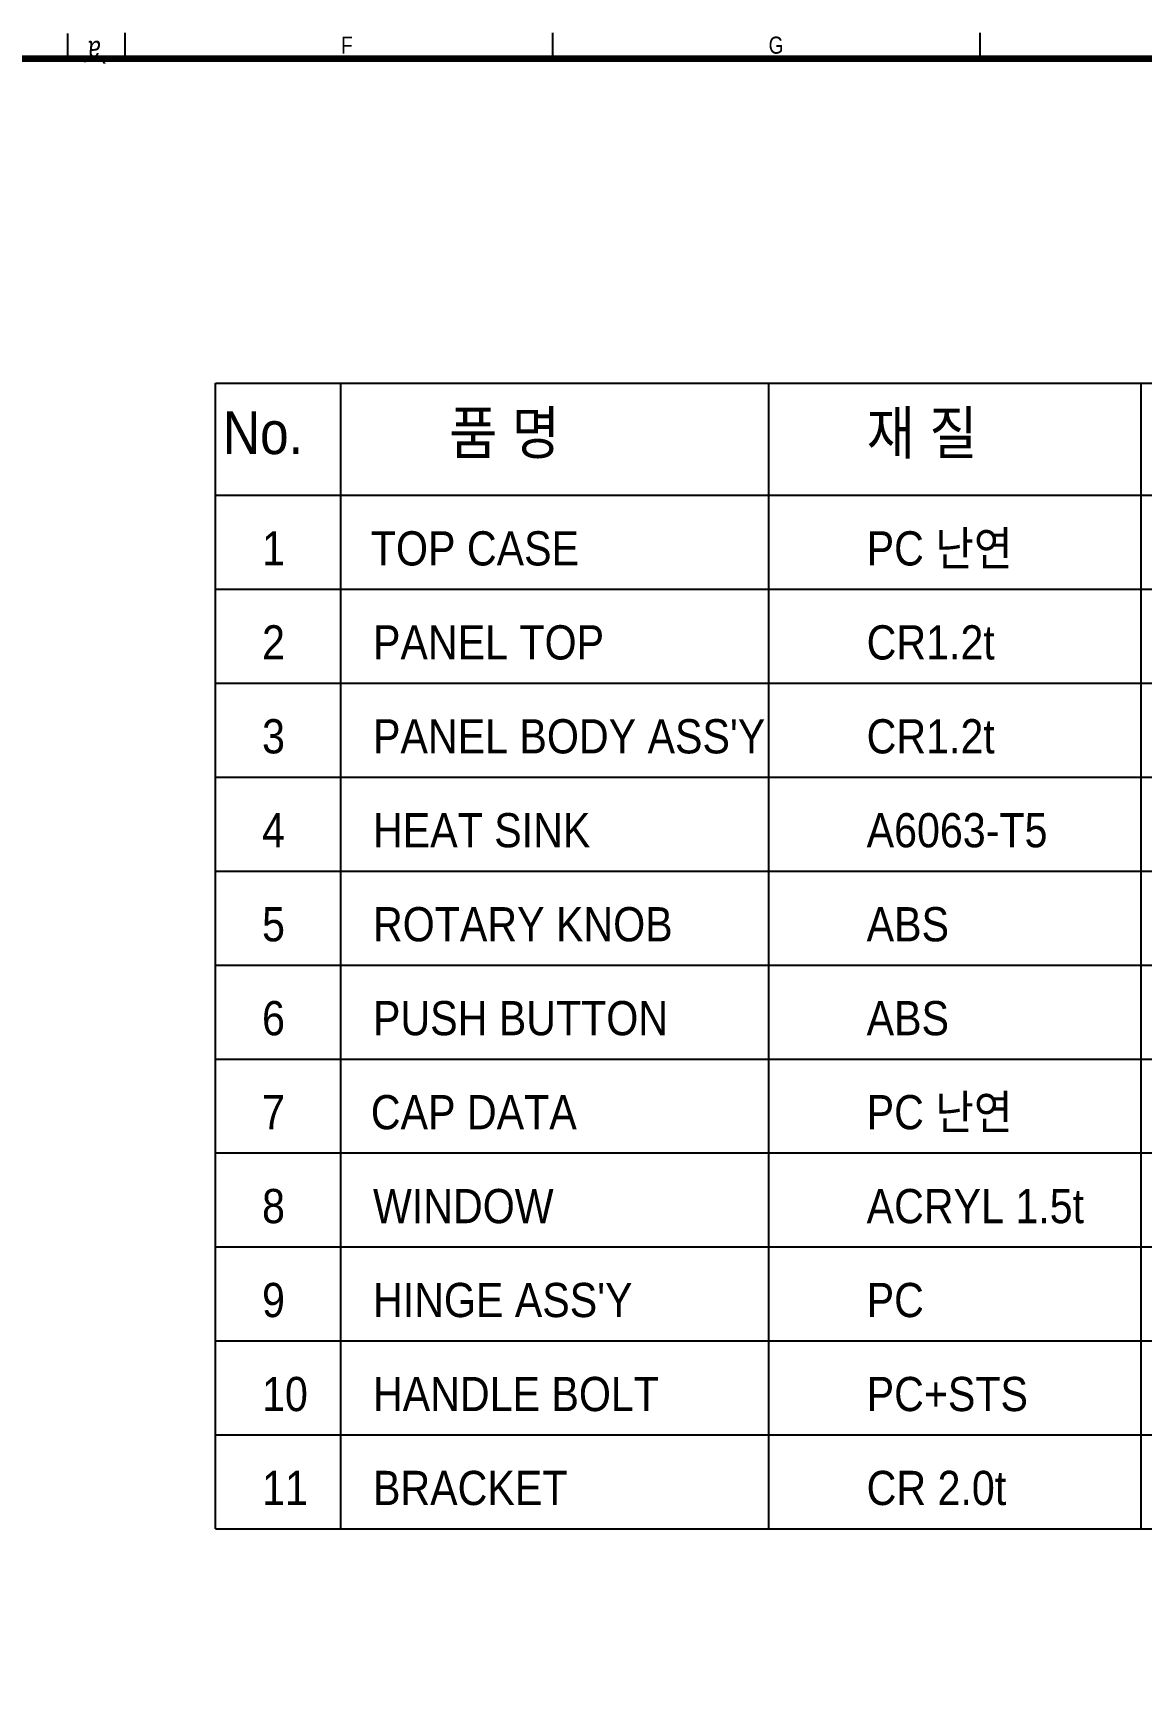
# Model space of a CAD drawing. Extents: x -425 to 6552, y -3049 to 3105.
# Drawn here: x 593.1 to 722.7, y -1743.1 to -1550.4 of the extents above; entities that cross this region are included whole.
import ezdxf

# ---------------------------------------------------------------- set-up
doc = ezdxf.new("R2010")
doc.units = 0
doc.layers.get('0').update_dxf_attribs({"linetype": 'CONTINUOUS'})
doc.styles.add('A', font='GOTHIC.TTF')
doc.styles.get("Standard").update_dxf_attribs({"font": 'gulim.ttc', "width": 0.8, "height": 2})

msp = doc.modelspace()

# ---------------------------------------------------------------- linework, layer by layer
for p, q in [((597.16, -1550.46), (597.16, -1552.21)), ((603.89, -1553.39), (603.89, -1550.39)), ((653.89, -1553.39), (653.89, -1550.39)), ((703.89, -1553.39), (703.89, -1550.39)), ((597.16, -1552.21), (597.16, -1553.71)), ((614.46, -1725.26), (614.46, -1591.31)), ((614.46, -1591.31), (886.34, -1591.31)), ((629.11, -1725.26), (629.11, -1591.31)), ((679.15, -1725.26), (679.15, -1591.31)), ((722.68, -1725.26), (722.68, -1591.31)), ((614.46, -1604.43), (886.34, -1604.43)), ((614.46, -1615.42), (886.34, -1615.42)), ((614.46, -1626.4), (886.34, -1626.4)), ((614.46, -1637.38), (886.34, -1637.38)), ((614.46, -1648.37), (886.34, -1648.37)), ((614.46, -1659.35), (886.34, -1659.35)), ((614.46, -1670.34), (886.34, -1670.34)), ((614.46, -1681.32), (886.34, -1681.32)), ((614.46, -1692.3), (886.34, -1692.3)), ((614.46, -1703.29), (886.34, -1703.29)), ((614.46, -1714.27), (886.34, -1714.27)), ((614.46, -1725.26), (886.34, -1725.26))]:
    msp.add_line(p, q)
at = {"const_width": 0.8}
msp.add_lwpolyline([(903.89, -1553.39), (353.89, -1553.39), (353.89, -1933.39), (903.89, -1933.39)], close=True, dxfattribs=at)

# ---------------------------------------------------------------- texts
at = {"width": 0.85}
for s, p in [('F', (629.14, -1552.81)), ('G', (679.14, -1552.81))]:
    msp.add_text(s, height=2, dxfattribs=at).set_placement(p)
at = {"oblique": 5, "width": 0.8}
msp.add_text("`a'", height=2.5, rotation=180, dxfattribs=at).set_placement((601.99, -1551.31))
at = {"style": 'A', "width": 0.9}
for s, height, p in [('No.', 5, (615.33, -1599.62)), ('품 명', 5, (641.78, -1599.62)), ('재 질', 5, (690.6, -1599.62)), ('1', 4, (619.91, -1612.64)), ('TOP CASE', 4, (632.63, -1612.64)), ('PC 난연', 4, (690.6, -1612.64)), ('2', 4, (619.91, -1623.63)), ('PANEL TOP', 4, (632.88, -1623.63)), ('CR1.2t', 4, (690.6, -1623.63)), ('3', 4, (619.91, -1634.61)), ("PANEL BODY ASS'Y", 4, (632.88, -1634.61)), ('CR1.2t', 4, (690.6, -1634.61)), ('4', 4, (619.91, -1645.59)), ('HEAT SINK', 4, (632.88, -1645.59)), ('A6063-T5', 4, (690.6, -1645.59)), ('5', 4, (619.91, -1656.58)), ('ROTARY KNOB', 4, (632.88, -1656.58)), ('ABS', 4, (690.6, -1656.58)), ('6', 4, (619.91, -1667.56)), ('PUSH BUTTON', 4, (632.88, -1667.56)), ('ABS', 4, (690.6, -1667.56)), ('PC 난연', 4, (690.6, -1678.55)), ('7', 4, (619.91, -1678.55)), ('CAP DATA', 4, (632.63, -1678.55)), ('8', 4, (619.91, -1689.53)), ('WINDOW', 4, (632.88, -1689.53)), ('ACRYL 1.5t', 4, (690.6, -1689.53)), ('9', 4, (619.91, -1700.51)), ("HINGE ASS'Y", 4, (632.88, -1700.51)), ('PC', 4, (690.6, -1700.51)), ('10', 4, (619.91, -1711.5)), ('HANDLE BOLT', 4, (632.88, -1711.5)), ('PC+STS', 4, (690.6, -1711.5)), ('11', 4, (619.91, -1722.48)), ('BRACKET', 4, (632.88, -1722.48)), ('CR 2.0t', 4, (690.6, -1722.48))]:
    msp.add_text(s, height=height, dxfattribs=at).set_placement(p)

doc.saveas('drawing.dxf')
